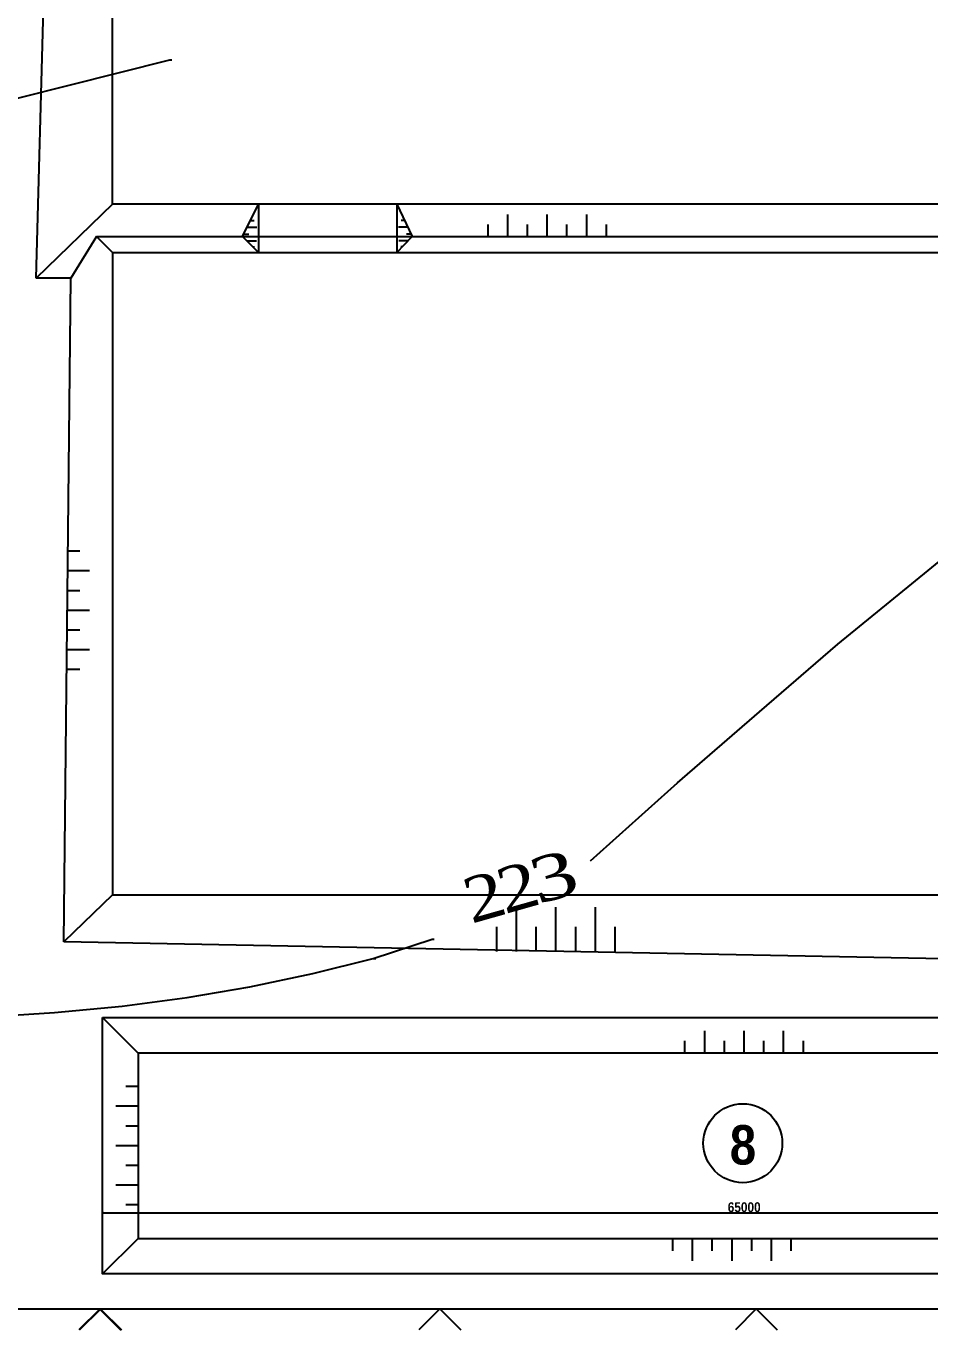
# Model space of a CAD drawing. Header units: millimetres. Extents: x -51 to 2999949, y -1641567 to 415040.
# Drawn here: x 2261291 to 2307079, y 178624 to 244712 of the extents above; entities that cross this region are included whole.
import ezdxf

# ---------------------------------------------------------------- set-up
doc = ezdxf.new("R2010")
doc.units = ezdxf.units.MM
doc.header["$LTSCALE"] = 75
doc.header["$MEASUREMENT"] = 0
doc.layers.get('0').update_dxf_attribs({"linetype": 'CONTINUOUS'})
for name, color, linetype in [('cesty', 161, 'CONTINUOUS'), ('objekt A+B', 10, 'CONTINUOUS'), ('objekt C', 30, 'CONTINUOUS'), ('plot', 11, 'CONTINUOUS'), ('svahování', 80, 'CONTINUOUS'), ('zařízení staveniště', 7, 'CONTINUOUS')]:
    doc.layers.add(name, color=color, linetype=linetype)
doc.styles.add('TIMESNEWROMAN', font='times.ttf')
doc.styles.add('zařízení stavby', font='ariblk.ttf', dxfattribs={"width": 0.75, "height": 2000})
doc.styles.add('ŘEZ HLOUBKY', font='ariblk.ttf', dxfattribs={"width": 0.75, "height": 500})
doc.dimstyles.new('koty', dxfattribs={"dimscale": 0, "dimtxt": 500, "dimasz": 100, "dimexe": 100, "dimexo": 1000, "dimgap": 25, "dimtad": 1, "dimdec": 3, "dimrnd": 5, "dimzin": 12, "dimdsep": 46, "dimtxsty": 'ŘEZ HLOUBKY', "dimblk": 'ARCHTICK', "dimcen": 150, "dimdle": 65, "dimclrd": 256, "dimclre": 256, "dimclrt": 141, "dimadec": 0, "dimazin": 0, "dimtfac": 1, "dimtdec": 3, "dimtmove": 2, "dimatfit": 2, "dimldrblk": 'DOTSMALL', "dimfxl": 100, "dimfxlon": 1, "dimtolj": 1, "dimtzin": 0, "dimarcsym": 0})

# ---------------------------------------------------------------- blocks, each defined once
blk = doc.blocks.new('_ArchTick')
at = {"color": 0, "linetype": 'ByBlock', "const_width": 0.15}
blk.add_lwpolyline([(-0.5, -0.5), (0.5, 0.5)], dxfattribs=at)
blk = doc.blocks.new('*D107')
at = {"layer": 'zařízení staveniště', "lineweight": -2, "transparency": 16777216}
for p, q in [((2265105, 184557), (2330235, 184557)), ((2265170, 184457), (2265170, 184657)), ((2330170, 184457), (2330170, 184657))]:
    blk.add_line(p, q, dxfattribs=at)
at = {"layer": 'zařízení staveniště', "lineweight": -2, "transparency": 16777216, "xscale": 100, "yscale": 100, "zscale": 100, "rotation": 180}
blk.add_blockref('_ArchTick', (2265170, 184557), dxfattribs=at)
at = {"layer": 'zařízení staveniště', "lineweight": -2, "transparency": 16777216, "xscale": 100, "yscale": 100, "zscale": 100}
blk.add_blockref('_ArchTick', (2330170, 184557), dxfattribs=at)
at = {"layer": 'zařízení staveniště', "color": 141, "transparency": 16777216, "insert": (2297670, 184840), "char_height": 500, "attachment_point": 5, "style": 'ŘEZ HLOUBKY'}
blk.add_mtext('\\A1;65000', dxfattribs=at)
blk = doc.blocks.new('_DotSmall')
at = {"color": 0, "linetype": 'ByBlock', "const_width": 0.5}
blk.add_lwpolyline([(-0.0625, 0, 1), (0.0625, 0, 1)], format="xyb", close=True, dxfattribs=at)
blk = doc.blocks.new('*U116')
at = {"layer": 'plot'}
for q in [(-1061, 530), (1061, 530)]:
    blk.add_line((0, -530), q, dxfattribs=at)
blk = doc.blocks.new('*U117')
at = {"layer": 'plot', "color": 0, "linetype": 'ByBlock', "lineweight": -2, "transparency": 16777216}
for p in [(0, 0), (5, 0), (10, 0), (15, 0), (20, 0), (25, 0), (30, 0), (35, 0), (40, 0)]:
    blk.add_blockref('*U116', p, dxfattribs=at)

msp = doc.modelspace()

# ---------------------------------------------------------------- linework, layer by layer
for points in [[(2197764.3607, 224462.4724), (2204142.6304, 226880.0348), (2210057.954, 228963.2661), (2215664.6577, 230840.7421), (2220834.1397, 232486.732), (2225669.2776, 233798.3908), (2230067.2001, 235007.1785), (2234156.4898, 235881.6352), (2237885.7175, 236421.7346), (2241512.0742, 236987.5257), (2245369.8973, 237733.3673), (2249536.3469, 238504.9529), (2253831.3918, 239507.9722), (2258563.6455, 240485.3), (2263398.7964, 241694.0877), (2268568.2784, 243005.7465), (2268671.1495, 243005.7465)], [(2289889.1768, 202395.7192), (2294287.0994, 206356.4266), (2298453.5358, 209957.0458), (2302414.2432, 213377.6537), (2306169.1821, 216438.1866), (2309666.9564, 219292.9904), (2312984.6802, 221942.0258), (2316045.2262, 224359.6013), (2318900.0038, 226442.8195), (2321883.3964, 228423.1666), (2325072.5313, 230377.796), (2328467.4083, 232152.4009), (2332222.3604, 234004.1592), (2336285.9257, 235650.1491), (2340580.9772, 237296.1651), (2345081.7709, 238942.155), (2345184.642, 238942.155)], [(2278881.5245, 197457.7103), (2281864.9041, 198435.0119), (2281967.7883, 198435.0119)], [(2259335.2179, 194500.0354), (2262730.1081, 194705.7907), (2266150.7029, 195040.1349), (2269442.7089, 195477.3632), (2272631.8437, 196017.4495), (2275820.9786, 196686.1509), (2278881.5245, 197457.7103), (2279010.1134, 197457.7103)]]:
    msp.add_lwpolyline(points)
at = {"layer": 'cesty'}
for p, q in [((2272262.7267, 234041.3508), (2273069.7798, 235684.2977)), ((2273069.7798, 235684.2977), (2273069.7798, 233234.2977)), ((2280069.7798, 235684.2977), (2280069.7798, 233234.2977)), ((2280069.7798, 235684.2977), (2280848.9011, 234041.3508)), ((2273069.7798, 233234.2977), (2272262.7267, 234041.3508)), ((2280069.7798, 233234.2977), (2280848.9011, 234041.3508))]:
    msp.add_line(p, q, dxfattribs=at)
at = {"layer": 'objekt A+B'}
for p, q in [((2261800.0449, 231938.1863), (2262896.208, 272494.6339)), ((2265669.7798, 235684.2977), (2265669.7798, 269684.2977)), ((2265669.7798, 235684.2977), (2261800.0449, 231938.1863)), ((2308069.7798, 235684.2977), (2265669.7798, 235684.2977)), ((2263562.1238, 231927.9986), (2261800.0449, 231938.1863))]:
    msp.add_line(p, q, dxfattribs=at)
at = {"layer": 'objekt C'}
for p, q in [((2264862.7267, 234041.3508), (2263562.1238, 231927.9986)), ((2265669.7798, 233234.2977), (2264862.7267, 234041.3508)), ((2264862.7267, 234041.3508), (2309744.7083, 234041.3508)), ((2265669.7798, 233234.2977), (2265669.7798, 200684.2977)), ((2265669.7798, 233234.2977), (2309669.7798, 233234.2977)), ((2263206.4049, 198294.1441), (2263562.1238, 231927.9986)), ((2265669.7798, 200684.2977), (2263206.4049, 198294.1441)), ((2265669.7798, 200684.2977), (2309669.7798, 200684.2977)), ((2313061.4127, 197323.8594), (2263206.4049, 198294.1441))]:
    msp.add_line(p, q, dxfattribs=at)
at = {"layer": 'plot'}
for p, q in [((2282246.5343, 179684.2977), (2281185.8741, 178623.6375)), ((2282246.5343, 179684.2977), (2283307.1945, 178623.6375)), ((2298282.9357, 179684.2977), (2297222.2755, 178623.6375)), ((2298282.9357, 179684.2977), (2299343.5959, 178623.6375))]:
    msp.add_line(p, q, dxfattribs=at)
msp.add_lwpolyline([(2260019.7798, 179684.2977), (2350019.7798, 179684.2977), (2350019.7798, 284515.909), (2260019.7798, 284515.909)], close=True, dxfattribs=at)
at = {"layer": 'svahování'}
for p, q in [((2272666.2533, 234862.8242), (2272840.027, 234862.8242)), ((2280459.3405, 234862.8242), (2280299.5327, 234862.8242)), ((2284692.883, 234037.8604), (2284692.883, 234662.8604)), ((2285692.883, 234037.8604), (2285692.883, 235162.8604)), ((2286692.883, 234037.8604), (2286692.883, 234662.8604)), ((2287692.883, 234037.8604), (2287692.883, 235162.8604)), ((2288692.883, 234037.8604), (2288692.883, 234662.8604)), ((2289692.883, 234037.8604), (2289692.883, 235162.8604)), ((2290692.883, 234037.8604), (2290692.883, 234662.8604)), ((2272325.8146, 234169.781), (2272577.1723, 234169.781)), ((2272494.2318, 234512.6339), (2272974.3306, 234512.6339)), ((2280625.4084, 234512.6339), (2280165.2291, 234512.6339)), ((2280787.9967, 234169.781), (2280562.3874, 234169.781)), ((2272483.8852, 233820.1923), (2272961.921, 233820.1923)), ((2272781.0239, 233523.0536), (2272857.9501, 233523.0536)), ((2280635.3969, 233820.1923), (2280177.6387, 233820.1923)), ((2280348.542, 233523.0536), (2280281.6096, 233523.0536)), ((2263415.993, 218111.0713), (2264009.2644, 218111.0713)), ((2263384.2644, 217111.0713), (2264509.2644, 217111.0713)), ((2263384.2644, 216111.0713), (2264009.2644, 216111.0713)), ((2263384.2644, 215111.0713), (2264509.2644, 215111.0713)), ((2263384.2644, 214111.0713), (2264009.2644, 214111.0713)), ((2263384.2644, 213111.0713), (2264509.2644, 213111.0713)), ((2263384.2644, 212111.0713), (2264009.2644, 212111.0713)), ((2286133.9088, 197809.0017), (2286133.9088, 200059.0017)), ((2288133.9088, 197809.0017), (2288133.9088, 200059.0017)), ((2290133.9088, 197809.0017), (2290133.9088, 200059.0017)), ((2285133.9088, 197809.0017), (2285133.9088, 199059.0017)), ((2287133.9088, 197809.0017), (2287133.9088, 199059.0017)), ((2289133.9088, 197809.0017), (2289133.9088, 199059.0017)), ((2291133.9088, 197809.0017), (2291133.9088, 199059.0017)), ((2295669.7798, 192659.7109), (2295669.7798, 193784.7109)), ((2297669.7798, 192659.7109), (2297669.7798, 193784.7109)), ((2299669.7798, 192659.7109), (2299669.7798, 193784.7109)), ((2294669.7798, 192691.4396), (2294669.7798, 193284.7109)), ((2296669.7798, 192659.7109), (2296669.7798, 193284.7109)), ((2298669.7798, 192659.7109), (2298669.7798, 193284.7109)), ((2300669.7798, 192659.7109), (2300669.7798, 193284.7109)), ((2266969.3666, 190959.2977), (2266344.3666, 190959.2977)), ((2266969.3666, 189959.2977), (2265844.3666, 189959.2977)), ((2266969.3666, 188959.2977), (2266344.3666, 188959.2977)), ((2266969.3666, 187959.2977), (2265844.3666, 187959.2977)), ((2266969.3666, 186959.2977), (2266344.3666, 186959.2977)), ((2266969.3666, 185959.2977), (2265844.3666, 185959.2977)), ((2266937.638, 184959.2977), (2266344.3666, 184959.2977)), ((2294036.038, 183258.8844), (2294036.038, 182633.8844)), ((2295036.038, 183258.8844), (2295036.038, 182133.8844)), ((2296036.038, 183258.8844), (2296036.038, 182633.8844)), ((2297036.038, 183258.8844), (2297036.038, 182133.8844)), ((2298036.038, 183258.8844), (2298036.038, 182633.8844)), ((2299036.038, 183258.8844), (2299036.038, 182133.8844)), ((2300036.038, 183227.1558), (2300036.038, 182633.8844))]:
    msp.add_line(p, q, dxfattribs=at)
at = {"layer": 'zařízení staveniště'}
for p, q in [((2265169.7798, 194459.2977), (2266969.3666, 192659.7109)), ((2328370.1931, 192659.7109), (2266969.3666, 192659.7109)), ((2266969.3666, 192659.7109), (2266969.3666, 183258.8844)), ((2265169.7798, 181459.2977), (2266969.3666, 183258.8844)), ((2266969.3666, 183258.8844), (2328370.1931, 183258.8844))]:
    msp.add_line(p, q, dxfattribs=at)
msp.add_lwpolyline([(2265169.7798, 194459.2977), (2330169.7798, 194459.2977), (2330169.7798, 181459.2977), (2265169.7798, 181459.2977)], close=True, dxfattribs=at)
msp.add_circle((2297599.7923, 188086.9379), 2000, dxfattribs=at)

# ---------------------------------------------------------------- block references
at = {"layer": 'plot', "xscale": -1, "rotation": 180}
msp.add_blockref('*U117', (2265019.7798, 179153.9676), dxfattribs=at)

# ---------------------------------------------------------------- texts
at = {"char_height": 2289.83564, "attachment_point": 7, "rotation": 15.800195223, "style": 'TIMESNEWROMAN'}
for s, insert, width in [('\\W1.35;3', (2287213.7695, 200159.0839), 3263.015794), ('\\W1.16;2', (2285541.9703, 199696.177), 3047.345227), ('\\W1.16;2', (2283844.6103, 199207.487), 3047.345227)]:
    msp.add_mtext(s, dxfattribs=dict(at, insert=insert, width=width))
at = {"layer": 'zařízení staveniště', "insert": (2296940.7627, 189003.7737), "char_height": 2000, "attachment_point": 1, "style": 'zařízení stavby'}
msp.add_mtext_dynamic_manual_height_columns('8', width=5155.681041, gutter_width=10000, heights=[0], dxfattribs=at)

# ---------------------------------------------------------------- dimensions: what is measured, and where the dimension line sits
at = {"layer": 'zařízení staveniště'}
dim = msp.add_linear_dim(base=(2330169.7798, 184556.928), p1=(2265169.7798, 181459.2977), p2=(2330169.7798, 181459.2977), dimstyle='koty', override={"dimscale": 1}, dxfattribs=at)
dim.commit()
dim.dimension.update_dxf_attribs({"geometry": '*D107', "text_midpoint": (2297669.7798, 184840.4546)})

doc.saveas('drawing.dxf')
